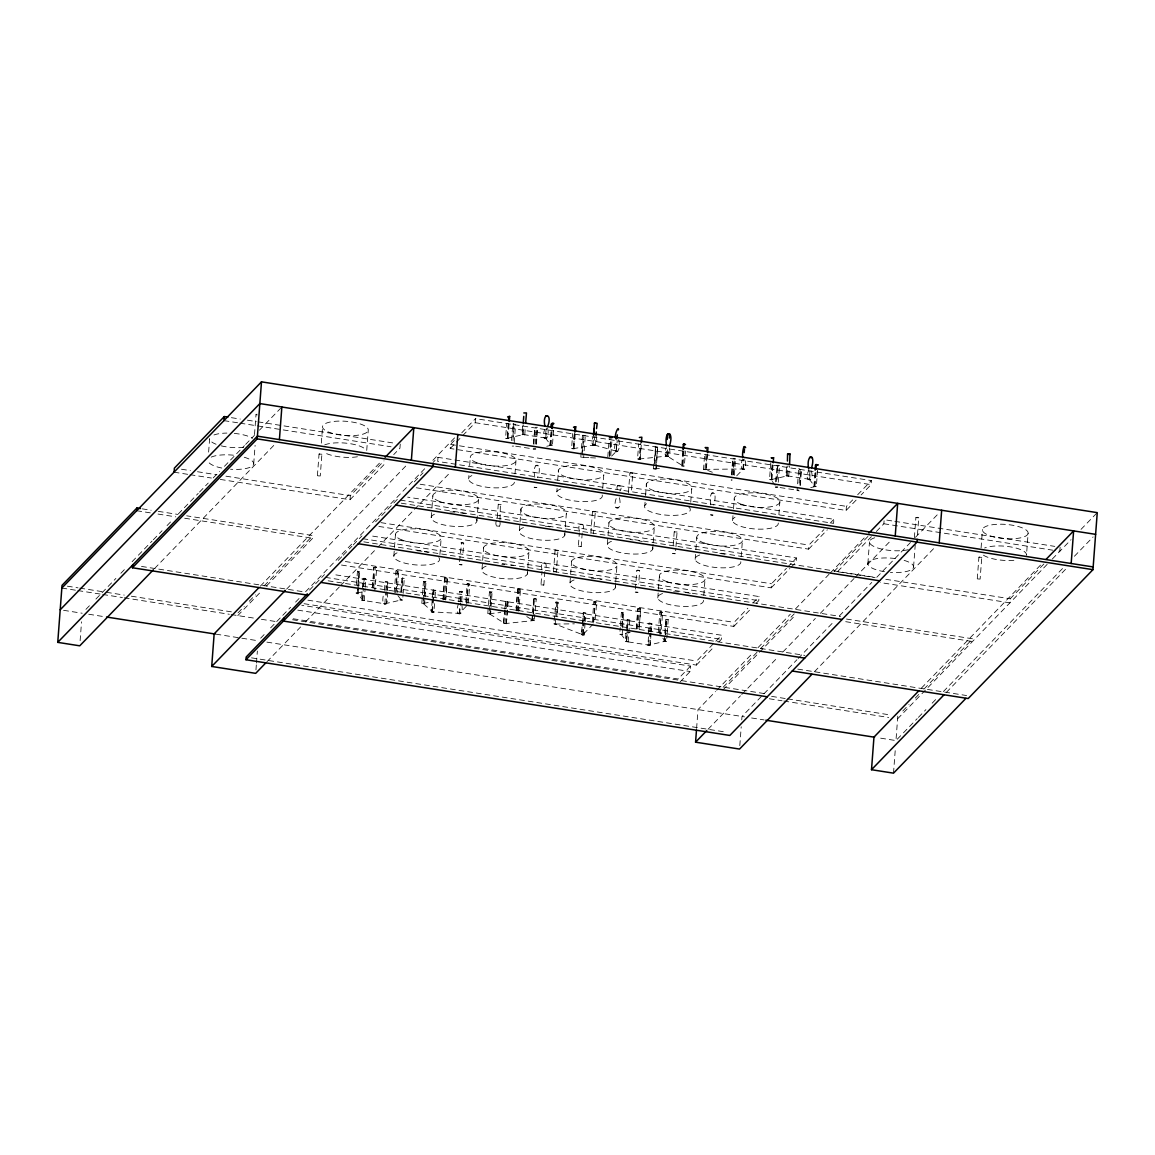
<?xml version="1.0" encoding="UTF-8"?>
<svg xmlns="http://www.w3.org/2000/svg" width="1155" height="1155" viewBox="0 0 1155 1155"><rect width="100%" height="100%" fill="white"/><g stroke="black" fill="none" stroke-linecap="round" stroke-linejoin="round"><path stroke-width="0.75" stroke-dasharray="5 3.75" d="M585.08 623.252L584.199 634.947L582.221 635.149L581.369 634.615L583.434 612.67L585.845 613.103L585.21 621.578M583.015 612.901L585.83 613.218M584.199 634.947L581.369 634.615M734.161 458.405C729.816 458.477 738.55 458.708 734.161 458.405L732.905 475.109M666.579 641.415L663.764 641.083L666.579 641.415L667.085 634.73M667.215 633.056L668.225 619.571L666.464 619.066L664.818 640.794M816.34 486.63L813.495 486.544L816.325 486.746L817.581 470.042M80.128 640.664L81.543 621.809M208.622 452.096L209.632 438.727A22.927 7.118 4.3 0 0 216.086 444.256M254.504 434.569L256.02 414.515L257.06 414.154M253.71 463.776L255.096 445.382M255.948 669.914L256.338 664.775M256.468 663.057L257.363 651.045M266.487 585.946L312.659 538.259L312.861 535.545L186.677 515.809M317.394 475.802L319.04 454.074L320.397 453.713L321.884 454.233L320.253 475.961L317.394 475.802L320.253 475.961M321.335 443.116L322.591 426.397M220.287 479.426L350.023 499.725L350.34 495.654L384.023 460.859M356.462 584.603L357.458 571.234L359.624 571.003L358.786 586.134M366.727 450.407L368.243 430.353A22.927 7.118 4.3 0 0 335.195 421.301A22.927 7.118 4.3 0 0 332.828 433.486A22.927 7.118 4.3 0 0 368.243 430.353M397.955 595.662L401.247 599.95L384.846 603.805L362.858 600.369L357.256 593.064L358.887 571.335L359.912 571.104M357.602 593.526C360.995 592.371 352.65 592.717 357.602 593.526L358.887 571.335M358.281 592.818L358.656 587.808M361.472 600.152L364.287 600.47L361.428 600.268L363.06 578.54L364.143 578.193L363.984 585.325M362.497 599.907L363.377 588.213M363.507 586.538L364.143 578.193M362.858 600.369L363.478 592.01M364.229 600.586L365.11 588.891M365.24 587.216L365.861 578.857L364.489 578.641M372.358 587.433L373.859 567.379L375.678 567.076L376.718 567.581L375.029 589.425M372.762 587.78L373.859 567.379M373.787 587.534L375.288 567.48L376.718 567.581M387.156 592.212C390.087 609.06 378.826 608.035 384.355 591.894M384.427 590.335L385.106 581.875L387.502 581.846L387.286 590.537M384.846 603.805L385.727 592.111M385.857 590.436L386.477 582.091M386.275 603.906L386.752 591.865M386.882 590.205L387.502 581.846M400.251 444.098L399.948 448.169L393.711 454.622M393.826 556.19L395.458 534.462M394.274 592.428L395.92 570.714L397.306 570.483L398.72 571.032L397.089 592.746M395.66 592.645L397.291 570.917L395.92 570.714M396.122 591.432L397.291 570.917M400.857 591.836L401.853 578.467L402.878 578.222L401.882 591.591M401.521 591.143L402.532 577.774L403.268 577.818L404.308 578.323L403.182 593.367M402.676 600.051L399.818 599.849L402.619 600.167L403.052 595.042M421.82 603.358L423.452 581.514L424.665 581.21L425.993 581.47L424.665 603.545L421.82 603.358L424.361 603.184M466.331 606.231L459.358 613.406L432.504 611.89L423.235 603.386L424.881 581.672L425.993 581.47M423.726 603.834L424.231 597.149M424.361 595.489L424.881 581.672M431.205 517.584L431.84 509.225M431.97 507.55L432.851 495.856M438.005 457.351L437.702 461.423L833.578 523.374L833.896 519.302L438.005 457.351L433.01 462.505M434.554 603.617L433.934 612.006L431.479 612.136L432.706 590.075L435.565 590.277M432.013 611.443L433.645 589.729M432.504 611.89L434.136 590.176M435.06 596.962L435.551 590.248L432.75 590.191M439.925 554.487L441.181 537.768M856.1 500.129L846.124 510.438L450.233 448.487L450.537 444.415L454.276 440.546M442.943 599.532L444.574 577.818L446.032 577.471L447.433 578.02L445.801 599.748M443.26 599.835L444.574 577.818M444.372 599.633L446.003 577.919L447.433 578.02M445.556 599.965L447.187 578.236M459.242 564.622L462.101 564.824L459.242 564.622L461.61 542.561L463.733 543.11L462.736 556.479M458.694 603.3C453.049 617.03 465.09 617.824 461.538 603.488M458.824 601.625L459.575 591.605L461.379 591.273L462.419 591.779L461.668 601.813M468.641 478.906L468.901 475.557M469.652 465.537L470.287 457.178M459.358 613.406L460.109 603.372M460.239 601.712L460.989 591.678M460.787 613.507L459.748 613.002L460.498 602.968M460.628 601.307L461.379 591.273M462.707 435.594L475.196 422.701L475.499 418.63L871.375 480.581L871.072 484.652L861.096 494.961M465.768 602.159L467.154 583.78L468.699 583.694L469.753 584.199L468.251 604.253M466.577 602.896L468.324 584.098L467.154 583.78M466.822 604.152L468.324 584.098M476.928 520.891L478.56 499.162M482.01 569.097L483.642 547.369M487.785 613.608L489.431 591.894L490.5 591.533L492.102 591.865L490.644 613.825L487.785 613.608L490.471 613.579M533.018 613.478L534.144 598.434L533.206 620.596L504.98 623.599L489.215 613.709L490.861 591.995L492.102 591.865M489.922 614.157L490.413 607.472M490.543 605.798L490.861 591.995M499.855 521.208C501.862 530.275 492.535 526.954 497.126 519.331M497.256 517.657L498.267 504.287L500.418 504.056L499.985 519.533M505.572 438.308L508.431 438.51L505.572 438.308L506.713 423.264M508.489 423.827L507.348 438.857L508.142 423.365M508.027 438.164L509.167 423.12M511.55 440.589L512.806 423.885L513.888 423.524L512.632 440.243M512.979 440.69L514.235 423.986M514.22 442.582L515.606 424.203M507.406 610.331L506.41 623.7L504.966 624.047L503.551 623.498L504.547 610.129M504.677 608.468L505.904 601.437L508.041 601.972L507.536 608.656M515 473.868L515.996 460.498M503.551 623.498L505.904 601.437M504.98 623.599L505.977 610.23M506.107 608.555L506.612 601.87M506.41 623.7L507.853 601.741M521.973 434.439L524.774 434.756L521.973 434.439L522.724 424.419M522.378 434.785L523.128 424.766M507.002 438.409L523.403 434.54L524.038 426.195M524.774 434.756L525.467 426.296M519.389 530.491L519.894 523.807M520.024 522.132L521.035 508.763M516.054 610.692L517.671 588.848L519.216 588.559L520.515 589.122L518.884 610.851M516.213 610.851L517.671 588.848M517.454 610.706L519.086 588.992L517.844 589.122M518.147 611.154L519.086 588.992M533.538 444.04L534.794 427.321L537.479 427.292M533.596 443.924L534.852 427.206M534.967 444.141L536.223 427.422M535.992 443.895L537.248 427.191M536.396 444.242L537.653 427.523M527.315 574.122L527.691 569.097M527.821 567.437L528.947 552.393A22.927 7.118 4.3 0 0 497.661 542.691A22.927 7.118 4.3 0 0 492.275 554.573A22.927 7.118 4.3 0 0 528.947 552.393M534.823 477.318C531.343 460.672 543.601 461.552 537.681 477.52M547.586 428.072C550.863 441.109 540.179 442.61 544.655 429.415M546.777 446.278L550.993 445.296L545.405 437.99L546.156 427.956M531.964 620.726L533.596 599.012L534.837 598.868M545.752 438.438L546.503 428.418M534.202 598.434L536.267 598.997L534.159 621L531.776 620.48L532.888 615.153M553.548 430.353L552.422 445.397L551.339 445.743L549.968 445.527L551.094 430.497M549.968 445.527L551.772 429.79M550.993 445.296L552.119 430.252M544.842 571.667L543.846 585.036L542.388 585.383L540.988 584.834L541.984 571.465M542.114 569.79C538.706 559.944 549.809 560.753 544.972 570.007M556.826 491.813L557.085 488.478M557.706 480.119L558.471 470.099M553.462 571.927L555.093 550.213L556.595 549.881L557.952 550.444L556.32 572.173M553.823 623.83L556.58 624.249L553.779 623.931L556.133 601.885L558.226 602.304L557.215 615.673M593.208 624.018L582.784 634.788L555.209 624.047L555.699 617.362M555.829 615.687L556.84 602.318L558.226 602.304M556.826 616.077L557.836 602.708L556.84 602.318M564.694 535.516L566.325 513.787A22.927 7.118 4.3 0 0 535.039 504.085A22.927 7.118 4.3 0 0 529.654 515.967A22.927 7.118 4.3 0 0 566.325 513.787M571.566 448.588L574.396 448.761L571.566 448.703L572.692 433.544M574.728 432.475L573.472 449.18L574.122 433.688M574.107 448.53L575.233 433.486M569.993 582.871L570.483 576.186M570.613 574.511L571.624 561.142M580.821 457.135L582.452 435.406L583.39 435.06L585.311 435.623L583.679 457.337L580.821 457.135L583.665 457.322M582.134 451.778L583.39 435.06M588.819 457.611L582.25 457.236L583.881 435.507M582.221 533.061L581.225 546.431L579.767 546.777L578.366 546.228L579.362 532.859M579.492 531.185C576.085 521.338 587.188 522.147 582.351 531.387M596.168 436.734C599.705 448.833 588.025 447.996 593.323 436.518M593.006 445.18L593.627 436.821M572.981 448.732L594.118 444.978L594.738 436.619M595.301 445.31L596.052 435.276M581.802 634.398L583.434 612.67M582.784 634.788L583.665 623.079M583.795 621.419L584.416 613.06M583.174 634.384L584.055 622.689M584.185 621.015L584.805 612.655M590.84 533.321L592.472 511.593L594.334 511.319L595.33 511.838L593.468 533.769M592.342 621.968L593.8 601.798L595.244 601.452L596.659 602L595.157 622.054M602.751 488.478L603.762 475.109A22.927 7.118 4.3 0 0 572.476 465.407A22.927 7.118 4.3 0 0 567.091 477.289A22.927 7.118 4.3 0 0 603.762 475.109M593.338 622.357L595.229 601.899L593.8 601.798M593.728 621.953L595.229 601.899M607.804 456.99L609.32 436.937M609.364 455.402L610.735 437.023M609.623 456.673L611.125 436.619M610.778 455.503L612.164 437.124M607.371 544.265L609.003 522.536M618.748 439.564C621.953 455.012 610.865 456.326 616.019 440.82M611.688 456.081L616.077 451.576L616.958 439.882M616.077 451.576L617.189 441.138M619.412 497.733C622.949 512.113 610.908 511.246 616.553 497.531M617.189 489.171C615.37 482.545 624.263 485.678 619.917 491.048M615.283 587.881L615.673 582.871M615.788 581.196L616.929 566.152A22.927 7.118 4.3 0 0 585.628 556.45A22.927 7.118 4.3 0 0 580.272 568.347A22.927 7.118 4.3 0 0 616.929 566.152M628.407 492.983L629.908 472.929L631.034 472.583L632.767 473.16L631.381 491.539M619.759 634.268L622.617 634.47L619.759 634.268L620.249 627.584M620.379 625.909L621.39 612.54L623.556 612.309L622.704 627.439M621.809 626.01L622.819 612.641L623.844 612.395M622.155 626.472L622.819 612.641M622.213 634.124L622.588 629.114M637.531 458.954L640.39 459.156L637.531 458.954L638.672 443.91M625.346 641.559L628.205 641.776L625.346 641.559L626.977 619.845L628.06 619.484L626.775 641.66L648.764 645.111L665.165 641.242L666.464 619.066M641.169 439.434L639.668 459.488L640.101 444.011M626.429 641.213L627.309 629.518M627.425 627.844L628.06 619.484M640.216 458.925L641.343 443.881M628.147 641.877L629.778 620.163L628.407 619.946M635.236 592.067L638.051 592.327L635.192 592.183L636.838 570.455L637.82 570.079L639.682 570.613L638.686 583.982M644.808 505.587L645.053 502.252M645.558 495.567L646.439 483.873M636.275 628.724L637.791 608.671L639.235 608.339L640.65 608.887L639.134 628.941M636.679 629.071L637.834 608.801M637.704 628.84L639.22 608.786L640.65 608.887M639.09 629.042L640.592 609.003M653.297 468.843L655.65 446.783L657.787 447.317L656.156 469.046L653.297 468.843L656.156 469.046M654.394 463.487L655.65 446.783M659.39 468.439L654.726 468.944L656.358 447.216M655.953 468.8L657.599 447.086M652.676 549.275L653.051 544.265M653.167 542.59L654.308 527.546A22.927 7.118 4.3 0 0 623.007 517.844A22.927 7.118 4.3 0 0 617.651 529.741A22.927 7.118 4.3 0 0 654.308 527.546M651.073 633.518L650.193 645.212L648.042 645.443L649.023 623.166L651.839 623.483L651.203 631.843M648.764 645.111L649.644 633.416M649.774 631.742L650.409 623.382M650.193 645.212L650.669 633.171M650.799 631.496L651.434 623.137M669.25 447.837C672.715 460.051 661.064 458.925 666.406 447.562M665.959 456.182L666.594 447.837M684.078 450.898L682.952 465.941L667.2 456.052L667.821 447.692M667.893 456.485L668.514 448.126M657.787 597.972L659.418 576.244M658.321 632.059L659.837 612.006L661.598 611.818L662.638 612.323L661.006 634.052M659.707 632.276L661.209 612.222L659.837 612.006M659.924 634.398L661.209 612.222M664.154 641.487L664.659 634.802M664.775 633.128L665.785 619.759L666.81 619.528M673.206 545.218L674.217 531.849L676.296 531.574L677.061 532.007L675.935 547.037M682.836 451.027L681.71 466.071L682.952 465.941M675.43 553.721L672.571 553.577L675.43 553.721L675.805 548.712M682.259 465.508L683.385 450.464M684.381 466.057L681.522 465.812L684.309 466.172L685.507 451.027M690.733 502.237L691.744 488.868A22.927 7.118 4.3 0 0 660.443 479.181A22.927 7.118 4.3 0 0 655.087 491.063A22.927 7.118 4.3 0 0 691.744 488.868M695.166 559.367L695.786 551.007M695.916 549.347L696.797 537.638M707.466 454.319L706.326 469.594L704.564 469.782L703.525 469.277L704.781 452.572M712.346 472.265L704.954 469.378L706.456 449.324M680.151 681.854L690.127 671.531L690.546 666.103L301.758 605.263M705.936 469.767L707.452 449.714M304.039 603.704L696.378 665.092L696.682 661.021L721.63 635.25L332.857 574.41M703.814 595.301L705.07 578.583M710.773 504.879C707.741 488.291 718.988 488.753 713.617 505.024M696.595 728.459L698.01 709.589L715.479 691.542M712.866 515.058C706.355 513.253 715.624 518.537 713.126 511.708M731.505 474.95L732.761 458.232M731.923 474.719L733.18 458.015M733.295 474.705L734.551 458.001M718.829 641.891L721.326 639.321L721.63 635.25M734.32 475.268L735.576 458.564M732.602 520.688L732.977 515.679M733.483 508.994L734.234 498.96M745.394 460.715C747.545 474.532 737.742 470.879 742.665 458.838M742.954 469.363L743.705 459.344M736.688 475.846L743.344 468.959L744.094 458.939M341.476 565.04L733.815 626.429L734.118 622.357L747.848 608.18M741.192 556.696L742.448 539.977M739.806 745.625L741.221 726.769M741.741 719.912L742.001 716.475L796.907 659.765M756.265 603.228L758.763 600.658L759.066 596.572L370.293 535.747M769.504 479.599L772.363 479.816L769.504 479.599L770.76 462.895M772.406 465.119L771.28 480.162L772.06 464.671M771.959 479.469L773.085 464.426M775.467 481.895L777.156 464.902M776.55 481.534L777.806 464.83L776.896 481.996M778.268 482.213L779.524 465.494L778.152 465.277M378.854 526.435L771.193 587.823L771.497 583.751L786.468 568.289M778.889 514.668L779.885 501.299M785.949 475.629L788.764 475.947L785.905 475.745L786.656 465.71M786.31 476.091L787.06 466.057M770.934 479.7L787.335 475.846L788.085 465.826M788.706 476.062L789.515 465.927M799.217 490.889L797.08 490.341L798.769 468.511L800.155 468.728L798.899 485.432M799.91 485.201L801.18 468.482M800.314 485.533L801.57 468.829M791.161 567.206L796.142 562.052L796.445 557.966L407.672 497.141M811.373 471.038C814.881 483.266 803.158 482.213 808.572 470.72M810.709 487.583L814.91 486.587L809.323 479.282L809.944 470.937M809.669 479.744L810.305 471.384M416.291 487.757L808.63 549.145L808.933 545.073L823.905 529.611M813.9 486.833L815.026 471.789M814.564 486.14L815.574 472.77M814.91 486.587L816.051 471.543M846.124 510.438L846.427 506.366L852.664 499.913M867.867 563.582L869.498 541.854M876.371 531.488L883.864 523.764L884.167 519.692L893.06 521.078M893.508 773.157L895.443 747.429M897.796 716.129L895.962 740.572L877.352 737.655M914.37 537.696L915.886 517.642L917.301 517.281L918.745 517.83L917.229 537.884M913.576 566.888L915.208 545.174M846.485 619.051L972.669 638.802L972.467 641.516L842.717 621.217M977.274 578.929L978.906 557.201L980.277 556.826L981.764 557.36L980.119 579.074L977.274 578.929L980.119 579.074M981.086 547.903L982.472 529.524M1043.903 563.972L1010.206 598.766L1009.903 602.852L880.153 582.539M1028.109 533.48A22.927 7.118 4.3 0 1 992.694 536.599A22.927 7.118 4.3 0 1 995.061 524.428A22.927 7.118 4.3 0 1 1028.109 533.48L1026.477 555.209A22.927 7.118 4.3 0 0 1010.885 546.95A22.927 7.118 4.3 0 0 984.58 547.99M1060.117 547.225L1059.814 551.296L1054.486 550.459M639.682 570.613L636.838 570.455M677.061 532.007L674.217 531.849M714.469 493.445L711.653 493.185M321.884 454.233L319.04 454.074M981.764 557.36L978.906 557.201M918.745 517.83L915.886 517.642M469.753 584.199L467.963 584.517M507.983 602.087L505.183 601.784M657.729 447.433L654.972 447.245M385.106 581.875L387.907 582.192M398.72 571.032L397.638 571.379M383.417 603.704L385.871 603.574M404.25 578.438L401.853 578.467M463.733 543.11L460.888 542.893M431.075 611.789L433.919 611.977M501.126 504.504L498.267 504.287M462.419 591.779L459.575 591.605M496.621 526.016L499.48 526.218M457.929 613.305L459.748 613.002M538.562 465.826L535.703 465.609M592.688 444.877L595.547 445.079M545.478 563.322L542.619 563.106M540.988 584.834L543.846 585.036M582.856 524.702L579.998 524.5M578.366 546.228L581.225 546.431M620.293 486.038L617.434 485.822M615.803 507.55L618.661 507.752M596.601 602.116L594.839 602.304M703.525 469.277L706.369 469.479M649.023 623.166L651.839 623.483M662.638 612.323L661.555 612.684M647.334 645.01L649.789 644.865M798.769 468.511L799.765 469.132M797.08 490.341L798.538 490.009M807.894 479.181L810.752 479.397M557.952 550.444L555.122 550.329M595.33 511.838L592.515 511.723M632.709 473.276L629.908 472.929M536.267 598.997L533.596 599.012M520.515 589.122L519.779 589.425M516.025 610.576L518.855 610.735M665.771 455.922L668.63 456.196M85.932 609.364L90.927 604.209M95.923 599.055L115.89 578.424M120.871 573.27L125.866 568.116M132.103 561.677L137.099 556.522M138.355 555.223L152.07 541.045M153.326 539.76L162.061 530.737M167.056 525.583L172.037 520.429M178.274 513.989L198.241 493.358M199.497 492.073L208.232 483.05M213.227 477.896L219.464 471.457M224.445 466.302L244.412 445.686M245.669 444.386L254.403 435.363M259.399 430.209L280.607 408.307M154.611 568.477L274.414 444.762M260.323 586.191L381.367 461.177M237.988 612.872L244.225 606.433M249.22 601.279L255.457 594.839M264.192 585.816L312.861 535.545M237.786 615.586L261.492 591.1M350.023 499.725L386.218 462.347M286.584 589.137L406.372 465.407M260.64 638.181L265.636 633.027M270.617 627.872L290.584 607.256M295.579 602.102L300.574 596.933M305.555 591.779L425.358 468.049M432.851 460.325L455.301 437.124M309.526 590.046L324.497 574.584M338.227 560.406L341.967 556.537M343.223 555.252L351.957 546.228M353.199 544.943L361.934 535.92M375.606 521.8L398.071 498.599M414.298 481.837L423.033 472.814M461.769 432.807L475.499 418.63M450.233 448.487L455.229 443.332M456.47 442.047L461.466 436.879M266.921 661.743L300.618 626.948M305.613 621.794L339.296 587M340.552 585.701L376.732 548.336M377.988 547.037L450.363 472.294M690.546 666.103L678.057 678.996L291.06 618.43M752.829 603.026L759.066 596.572M787.71 566.99L796.445 557.966M830.142 523.157L833.896 519.302M857.66 494.759L871.375 480.581M696.378 665.092L713.848 647.045M733.815 626.429L751.284 608.382M771.193 587.823L789.905 568.491M808.63 549.145L827.341 529.813M716.735 690.257L752.916 652.878M757.911 647.724L790.352 614.215M795.347 609.06L829.045 574.266M830.286 572.981L865.225 536.887M867.954 536.44L834.257 571.234L875.129 577.644M723.088 687.297L759.283 649.933M760.524 648.634L794.221 613.839M722.886 690.026L795.261 615.269M837.693 571.451L871.39 536.656M708.044 729.296L740.485 695.786M741.741 694.487L777.921 657.108M782.917 651.954L815.358 618.445M820.353 613.291L854.05 578.496M855.292 577.211L891.487 539.833M798.163 658.48L834.343 621.101M839.339 615.947L871.78 582.438M876.775 577.283L910.458 542.489M915.453 537.32L939.159 512.834M814.419 671.734L935.463 546.719M921.387 688.149L1041.175 564.42M902.791 710.975L909.028 704.521M915.265 698.082L919.005 694.213M924 689.059L972.669 638.802M897.594 718.843L1047.34 564.189M1052.321 559.02L1071.046 539.688M1081.022 529.38L1097.25 512.632M897.204 739.272L902.199 734.118M903.441 732.833L917.171 718.655M918.413 717.37L925.906 709.632M932.143 703.193L937.138 698.039M943.375 691.585L1063.178 567.856M1074.395 556.262L1093.121 536.931M946.378 692.379L1067.422 567.365M668.211 619.686L665.785 619.759M544.019 437.774L546.835 438.091M365.861 578.857L363.103 578.655M585.253 435.724L582.452 435.406M779.524 465.494L776.766 465.292M629.778 620.163L627.021 619.961M615.196 450.869L617.867 451.259M553.693 571.725L555.656 571.725M535.617 448.905L533.22 448.934M374.263 567.726L375.288 567.48M357.256 593.064L363.074 591.692M638.195 609.017L639.22 608.786M630.182 632.247L621.188 634.369L626.775 641.66M444.892 578.106L446.003 577.919M423.235 603.386L431.234 601.972M513.6 446.09L512.214 446.104M557.836 602.708L555.411 602.217M638.96 459.055L667.2 456.052M732.01 479.672L731.115 479.96L731.967 480.494M489.215 613.709L500.765 612.482M504.259 623.166L506.222 623.469M776.174 486.544C772.594 488.377 781.17 486.688 776.521 487.006L798.509 490.442M491.554 592.428L489.475 592.01M532.571 620.163L534.635 620.726M425.358 582.12L423.452 581.514M704.954 469.378L743.344 468.959M555.209 624.047L574.396 623.83M550.646 444.834L552.422 445.397M359.248 571.797L357.458 571.234M623.166 613.103L621.39 612.54M590.537 457.698L595.677 457.986M475.196 422.701L871.072 484.652M523.403 434.54L545.405 437.99M787.335 475.846L809.323 479.282M515.722 446.191L531.473 448.66M450.537 444.415L457.64 445.527M459.416 445.801L846.427 506.366M231.404 417.677L240.298 419.063M247.401 420.175L256.295 421.575M258.07 421.849L394.923 443.26M894.836 521.353L1054.789 546.387M223.998 420.637L238.219 422.86M239.995 423.149L391.054 446.783M883.864 523.764L1052.71 550.184M420.146 484.234L808.933 545.073M400.265 500.101L796.142 562.052M401.261 503.19L876.226 577.514M885.798 579.305L1010.206 598.766M181.494 469.233L190.387 470.619M197.491 471.731L217.039 474.792M225.932 476.178L350.34 495.654M174.087 472.193L188.294 474.416M190.07 474.691L211.408 478.026M380.933 522.638L771.497 583.751M362.887 538.706L758.763 600.658M363.825 541.854L840.566 616.452M142.238 508.85L151.132 510.236M158.235 511.347L177.783 514.408M136.709 510.727L150.93 512.95M158.033 514.062L175.805 516.848M184.699 518.234L312.659 538.259M345.331 561.518L734.118 622.357M325.45 577.37L721.326 639.321M328.164 580.806L804.905 655.405M141.502 566.426L305.021 592.024M797.759 669.12L966.605 695.541M307.894 600.181L696.682 661.021M297.802 610.143L690.127 671.531M292.504 619.744L767.469 694.068M67.365 586.177L78.035 587.852M79.811 588.126L104.686 592.024M106.462 592.298L124.235 595.085M131.352 596.197L232.66 612.049M771.612 696.378L785.833 698.602M787.609 698.876L890.678 715.017M61.836 588.054L76.086 590.292M77.876 590.566L101.034 594.19M102.708 594.464L122.416 597.539M124.206 597.814L229.34 614.272M231.13 614.547L254.288 618.17M261.42 619.297L277.46 621.794M769.288 698.761L782.065 700.767M783.841 701.042L888.7 717.457M63.583 610.316L82.193 613.233M88.718 614.243L104.744 616.756M215.913 634.153L258.143 640.765M266.906 642.137L744.484 716.865M751.616 717.977L764.09 719.926M251.516 657.845L724.705 731.895M257.089 415.02L256.02 414.515M513.845 424.39L512.849 424.001M659.967 633.546L660.819 633.821M374.047 588.805L374.913 589.079M594.118 444.978L616.438 451.172M526.767 616.553L533.206 620.596M535.833 449.021L533.162 449.05M772.262 481.433L775.193 485.273M662.869 638.239L665.165 641.242M744.773 469.06L741.958 468.973M652.691 547.412A22.927 7.118 4.3 0 1 624.003 553.245A22.927 7.118 4.3 0 1 611.948 541.175M630.125 539.63A22.927 7.118 4.3 0 1 633.113 539.905M638.859 540.785A22.927 7.118 4.3 0 1 642.397 541.608M740.817 561.705A22.927 7.118 4.3 0 1 711.336 566.917A22.927 7.118 4.3 0 1 699.728 555.006M719.767 553.534A22.927 7.118 4.3 0 1 725.6 554.313M564.723 533.653A22.927 7.118 4.3 0 1 536.007 539.472A22.927 7.118 4.3 0 1 523.98 527.402M545.146 526.146A22.927 7.118 4.3 0 1 550.906 527.027M476.235 518.999A22.927 7.118 4.3 0 1 450.753 526.074A22.927 7.118 4.3 0 1 434.439 514.249M449.93 511.939A22.927 7.118 4.3 0 1 458.867 512.575M460.311 512.791A22.927 7.118 4.3 0 1 465.783 513.903M688.611 506.828A22.927 7.118 4.3 0 1 664.37 514.957A22.927 7.118 4.3 0 1 649.384 502.497M778.253 523.027A22.927 7.118 4.3 0 1 750.707 528.528A22.927 7.118 4.3 0 1 735.042 517.238M602.159 494.975A22.927 7.118 4.3 0 1 573.443 500.808A22.927 7.118 4.3 0 1 561.417 488.724M514.365 482.213A22.927 7.118 4.3 0 1 485.273 487.006A22.927 7.118 4.3 0 1 471.875 475.571M615.312 586.018A22.927 7.118 4.3 0 1 586.625 591.851A22.927 7.118 4.3 0 1 574.569 579.781M591.245 578.15A22.927 7.118 4.3 0 1 601.481 579.391M703.438 600.311A22.927 7.118 4.3 0 1 673.004 605.35A22.927 7.118 4.3 0 1 663.605 593.222M673.524 591.88A22.927 7.118 4.3 0 1 679.385 591.923M685.348 592.472A22.927 7.118 4.3 0 1 690.964 593.482M527.344 572.259A22.927 7.118 4.3 0 1 498.628 578.077A22.927 7.118 4.3 0 1 486.602 566.008M501.804 564.333A22.927 7.118 4.3 0 1 504.793 564.477M510.698 565.127A22.927 7.118 4.3 0 1 513.527 565.632M438.857 557.605A22.927 7.118 4.3 0 1 413.375 564.68A22.927 7.118 4.3 0 1 397.06 552.855M417.027 550.733A22.927 7.118 4.3 0 1 422.932 551.397M424.347 551.642A22.927 7.118 4.3 0 1 428.404 552.509M244.239 457.236A22.927 7.118 4.3 0 1 252.555 465.826A22.927 7.118 4.3 0 1 230.524 469.233M221.803 468.049A22.927 7.118 4.3 0 1 208.001 460.455M211.221 457.12A22.927 7.118 4.3 0 1 235.649 455.46M243.633 447.375A22.927 7.118 4.3 0 1 220.764 445.729M213.949 434.959A22.927 7.118 4.3 0 1 226.9 433.082M234.306 433.399A22.927 7.118 4.3 0 1 252.454 438.265M357.415 456.759A22.927 7.118 4.3 0 1 323.342 451.908M324.699 444.877A22.927 7.118 4.3 0 1 348.117 443.39A22.927 7.118 4.3 0 1 366.178 450.19M904.105 560.363A22.927 7.118 4.3 0 1 912.421 568.953A22.927 7.118 4.3 0 1 890.39 572.346M884.485 571.682A22.927 7.118 4.3 0 1 868.733 561.792A22.927 7.118 4.3 0 1 896.959 558.789M908.278 549.708A22.927 7.118 4.3 0 1 875.952 547.369A22.927 7.118 4.3 0 1 876.428 537.306M1013.873 560.305A22.927 7.118 4.3 0 1 983.208 555.035M534.115 487.222L536.916 487.554L534.115 487.222M439.304 501.371A22.927 7.118 4.3 0 0 477.694 500.952A22.927 7.118 4.3 0 0 450.103 490.211A22.927 7.118 4.3 0 0 439.304 501.371M704.348 543.081A22.927 7.118 4.3 0 0 741.986 541.811A22.927 7.118 4.3 0 0 712.534 531.545A22.927 7.118 4.3 0 0 704.348 543.081M476.741 462.693A22.927 7.118 4.3 0 0 515.13 462.274A22.927 7.118 4.3 0 0 487.54 451.533A22.927 7.118 4.3 0 0 476.741 462.693M741.784 504.403A22.927 7.118 4.3 0 0 779.423 503.132A22.927 7.118 4.3 0 0 749.97 492.867A22.927 7.118 4.3 0 0 741.784 504.403M401.926 539.977A22.927 7.118 4.3 0 0 440.315 539.558A22.927 7.118 4.3 0 0 412.725 528.817A22.927 7.118 4.3 0 0 401.926 539.977M666.969 581.687A22.927 7.118 4.3 0 0 704.608 580.416A22.927 7.118 4.3 0 0 675.155 570.151A22.927 7.118 4.3 0 0 666.969 581.687"/><path stroke-width="1.5" d="M153.37 569.776L79.738 645.818L57.75 642.368L62.038 585.34L136.911 508.012L140.462 508.575M308.371 595.287L132.421 567.755L132.623 565.04M136.709 510.727L136.911 508.012M174.087 472.193L174.391 468.122L224.301 416.565L227.853 417.128M223.998 420.637L224.301 416.565M265.679 663.028L255.688 673.351L211.712 666.464L214.151 633.878L259.081 587.476M132.421 567.755L257.204 438.871L261.492 381.843L1097.25 512.632L1092.962 569.66L968.179 698.544L792.229 671.012M917.214 539.414L917.012 542.128L729.83 735.446L245.972 659.736L246.174 657.022L307.317 593.858M279.409 439.607L281.849 407.008M283.61 618.344L283.408 621.072L767.267 696.783M411.368 460.253L413.822 427.668L385.12 457.308M433.356 463.689L433.154 466.403L245.972 659.736M455.359 467.14L457.799 434.54M508.734 420.478L508.633 416.681L509.658 416.435L509.283 421.46M523.258 423.091L523.764 416.406M525.655 423.062L526.463 412.927L523.793 412.956M544.9 426.08C541.839 411.555 553.057 412.927 547.701 426.397M551.354 427.148L551.599 423.813L552.624 423.567L552.249 428.577M551.902 428.115C548.842 420.045 557.793 424.448 551.599 423.813M574.858 430.801L574.613 427.004L575.739 426.801L575.363 431.826M593.439 434.858L594.522 422.947L597.178 423.365L596.558 428.592M593.757 435.146L594.262 428.462M596.052 435.276L596.298 431.941M616.135 439.145C613.348 436.07 618.878 424.896 618.445 429.905M617.088 438.207L617.333 434.872M641.473 442.206L641.848 437.196L639.35 437.471M666.536 445.888C663.649 429.01 674.852 430.209 669.38 446.162M667.215 439.478L667.417 434.193M669.279 438.106L669.525 434.756L667.59 434.468M682.966 449.367L683.341 444.343L684.583 444.213L683.89 443.78L683.515 448.79M707.596 452.659L707.972 447.635L705.156 447.548L706.196 448.053M811.922 674.303L739.547 749.061L695.57 742.174L696.465 730.177M742.838 457.279C741.885 454.536 743.632 442.813 745.668 447.678M744.21 452.659L744.455 449.309M773.215 462.751L773.59 457.741L771.193 457.77L772.175 458.391M787.436 461.047L787.58 453.901L789.991 453.886L789.587 464.368M808.702 469.046C805.627 454.262 816.21 452.096 811.633 467.688M815.156 470.114L815.531 465.104L817.971 464.916L815.531 465.104M815.82 469.421L816.195 464.411M965.883 698.4L893.508 773.157L871.505 769.706L873.96 737.121L918.889 690.733M895.226 535.963L897.68 503.378L868.979 533.018M939.217 542.85L941.657 510.265M1071.176 563.496L1073.616 530.91L1046.17 559.265M812.384 457.669L809.583 457.351M670.261 434.468L669.525 434.756M61.836 588.054L261.492 381.843M60.204 609.782L259.861 403.571L1095.619 534.346M57.75 642.368L257.406 436.157L1093.164 566.946M211.712 666.464L285.328 590.422M744.585 447.635L743.589 447.259M695.57 742.174L706.788 730.581M871.505 769.706L943.895 694.964M685.536 444.617L683.948 443.765M772.565 457.986L773.59 457.741M787.941 454.363L790.338 454.334M595.749 423.25L594.363 423.264M684.496 444.661L683.341 444.343M545.651 416.045L547.037 416.262M257.204 438.871L1092.962 569.66M395.717 505.067L879.576 580.792M358.281 543.731L842.139 619.455M320.845 582.409L804.703 658.119M106.534 617.03L215.234 634.052M765.866 720.215L874.566 737.222M509.658 416.435L507.608 416.926M575.739 426.801L573.501 427.206M612.164 437.124L609.494 437.153"/></g></svg>
